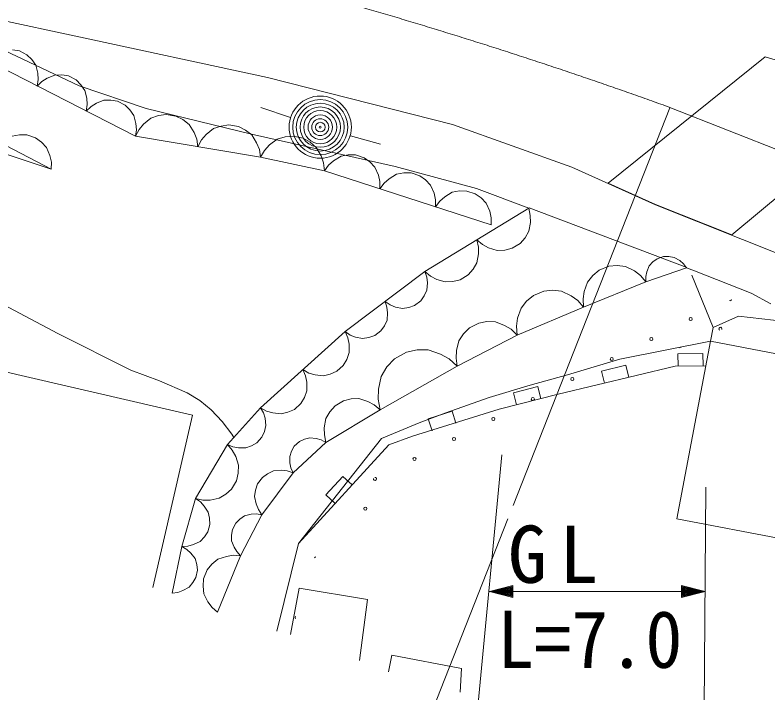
# Model space of a CAD drawing. Units: millimetres, scale not verified. Extents: x 40000 to 680000, y 20000 to 380000.
# Drawn here: x 188580 to 212656, y 271667 to 293339 of the extents above; entities that cross this region are included whole.
import ezdxf
from ezdxf.enums import TextEntityAlignment as Align

# ---------------------------------------------------------------- set-up
doc = ezdxf.new("R2010")
doc.units = ezdxf.units.MM
doc.header["$LTSCALE"] = 1000
doc.linetypes.add('CHAIN', pattern=[18.5, 12, -1.5, 3.5, -1.5])
doc.layers.add('S-BGD', color=7, linetype='Continuous', lineweight=13)
doc.styles.add('ＭＳ ゴシック', font='')
doc.styles.get('ＭＳ ゴシック').set_extended_font_data('MS Gothic')

msp = doc.modelspace()

# ---------------------------------------------------------------- linework, layer by layer
at = {"layer": 'S-BGD'}
for p, q in [((190523, 292665), (186324, 293563)), ((186147, 292681), (192427, 289462)), ((196650, 291342), (190523, 292665)), ((187790, 292423), (190633, 291079)), ((188718, 292195), (188504, 292231)), ((188962, 292071), (188718, 292195)), ((189116, 291917), (188962, 292071)), ((189240, 291734), (189116, 291917)), ((212564, 292003), (207544, 287970)), ((212564, 292003), (216797, 290708)), ((189305, 291483), (189240, 291734)), ((189321, 291282), (189305, 291483)), ((189611, 291326), (189442, 291220)), ((189853, 291421), (189611, 291326)), ((190074, 291426), (189853, 291421)), ((190288, 291391), (190074, 291426)), ((190532, 291266), (190288, 291391)), ((202568, 289842), (196650, 291342)), ((189287, 291071), (189321, 291282)), ((189442, 291220), (189287, 291071)), ((190686, 291112), (190532, 291266)), ((190633, 291079), (192778, 290355)), ((190810, 290930), (190686, 291112)), ((189739, 288407), (185036, 290866)), ((190875, 290679), (190810, 290930)), ((190891, 290477), (190875, 290679)), ((191423, 290616), (191181, 290522)), ((191644, 290622), (191423, 290616)), ((191858, 290586), (191644, 290622)), ((216797, 290708), (211504, 286317)), ((190857, 290267), (190891, 290477)), ((191012, 290415), (190857, 290267)), ((191181, 290522), (191012, 290415)), ((192102, 290461), (191858, 290586)), ((192256, 290308), (192102, 290461)), ((192778, 290355), (196137, 289527)), ((197390, 290069), (196440, 290381)), ((209514, 290371), (204506, 277656)), ((184367, 290209), (189739, 288407)), ((192380, 290125), (192256, 290308)), ((192445, 289874), (192380, 290125)), ((193165, 290126), (192925, 290042)), ((193413, 290161), (193165, 290126)), ((193723, 290110), (193413, 290161)), ((193946, 289995), (193723, 290110)), ((192461, 289673), (192445, 289874)), ((192925, 290042), (192693, 289855)), ((194146, 289839), (193946, 289995)), ((192545, 289679), (192427, 289462)), ((192427, 289462), (192461, 289673)), ((192693, 289855), (192545, 289679)), ((194304, 289586), (194146, 289839)), ((194926, 289708), (194695, 289521)), ((195167, 289792), (194926, 289708)), ((195414, 289828), (195167, 289792)), ((195725, 289776), (195414, 289828)), ((195947, 289662), (195725, 289776)), ((196147, 289505), (195947, 289662)), ((206382, 288474), (202568, 289842)), ((188724, 289509), (188491, 289468)), ((188957, 289506), (188724, 289509)), ((189235, 289413), (188957, 289506)), ((189423, 289275), (189235, 289413)), ((192427, 289462), (196430, 288794)), ((194392, 289371), (194304, 289586)), ((194695, 289521), (194547, 289345)), ((196137, 289527), (200738, 288493)), ((196306, 289252), (196147, 289505)), ((197218, 289443), (196967, 289368)), ((197474, 289469), (197218, 289443)), ((197790, 289402), (197474, 289469)), ((198014, 289275), (197790, 289402)), ((199302, 289483), (200264, 289210)), ((189584, 289101), (189423, 289275)), ((194428, 289128), (194392, 289371)), ((194547, 289345), (194428, 289128)), ((196393, 289037), (196306, 289252)), ((196721, 289186), (196561, 289012)), ((196967, 289368), (196721, 289186)), ((198212, 289105), (198014, 289275)), ((189692, 288846), (189584, 289101)), ((196430, 288794), (196393, 289037)), ((196561, 289012), (196430, 288794)), ((198364, 288838), (198212, 289105)), ((189741, 288635), (189692, 288846)), ((196430, 288794), (198471, 288362)), ((198444, 288613), (198364, 288838)), ((198767, 288684), (198608, 288544)), ((199004, 288824), (198767, 288684)), ((199234, 288867), (199004, 288824)), ((199465, 288866), (199234, 288867)), ((199740, 288777), (199465, 288866)), ((199928, 288642), (199740, 288777)), ((189739, 288407), (189741, 288635)), ((198471, 288362), (198444, 288613)), ((198608, 288544), (198471, 288362)), ((200089, 288472), (199928, 288642)), ((200199, 288221), (200089, 288472)), ((200738, 288493), (203334, 287795)), ((209057, 287272), (206382, 288474)), ((198471, 288362), (203809, 286635)), ((200250, 288013), (200199, 288221)), ((200783, 288248), (200546, 288108)), ((201013, 288291), (200783, 288248)), ((201244, 288290), (201013, 288291)), ((201520, 288201), (201244, 288290)), ((201707, 288067), (201520, 288201)), ((200250, 287786), (200250, 288013)), ((200388, 287968), (200250, 287786)), ((200546, 288108), (200388, 287968)), ((201868, 287897), (201707, 288067)), ((209065, 287286), (207544, 287970)), ((201978, 287645), (201868, 287897)), ((202792, 287715), (202562, 287672)), ((203023, 287714), (202792, 287715)), ((203299, 287625), (203023, 287714)), ((203334, 287795), (205008, 287162)), ((202029, 287437), (201978, 287645)), ((202325, 287532), (202167, 287392)), ((202562, 287672), (202325, 287532)), ((203486, 287491), (203299, 287625)), ((203647, 287321), (203486, 287491)), ((202029, 287210), (202029, 287437)), ((202167, 287392), (202029, 287210)), ((203758, 287069), (203647, 287321)), ((213751, 285406), (209057, 287272)), ((211504, 286317), (209065, 287286)), ((205008, 287162), (201689, 285143)), ((203808, 286861), (203758, 287069)), ((205057, 286931), (205008, 287162)), ((210063, 285270), (205016, 287177)), ((203809, 286635), (203808, 286861)), ((205060, 286711), (205057, 286931)), ((205010, 286430), (205060, 286711)), ((204888, 286220), (205010, 286430)), ((203348, 286153), (203527, 286000)), ((203398, 285922), (203348, 286153)), ((204473, 285882), (204731, 286039)), ((204731, 286039), (204888, 286220)), ((203401, 285702), (203398, 285922)), ((203527, 286000), (203725, 285899)), ((203725, 285899), (203997, 285815)), ((203997, 285815), (204240, 285826)), ((204240, 285826), (204473, 285882)), ((203350, 285421), (203401, 285702)), ((209116, 285547), (208980, 285447)), ((209318, 285616), (209116, 285547)), ((209488, 285619), (209318, 285616)), ((209658, 285589), (209488, 285619)), ((209834, 285489), (209658, 285589)), ((203228, 285210), (203350, 285421)), ((207568, 285307), (207259, 285181)), ((207832, 285328), (207568, 285307)), ((208100, 285298), (207832, 285328)), ((208384, 285158), (208100, 285298)), ((208863, 285320), (208784, 285133)), ((208980, 285447), (208863, 285320)), ((209955, 285388), (209834, 285489)), ((210055, 285255), (209955, 285388)), ((201689, 285143), (199138, 283221)), ((201689, 285143), (201867, 284990)), ((201749, 284958), (201689, 285143)), ((203071, 285029), (203228, 285210)), ((207259, 285181), (207055, 285011)), ((208583, 285012), (208384, 285158)), ((208751, 284813), (210055, 285255)), ((208784, 285133), (208753, 284981)), ((210055, 285255), (210312, 285158)), ((210312, 285158), (212120, 284444)), ((201769, 284779), (201749, 284958)), ((201867, 284990), (202065, 284889)), ((202065, 284889), (202338, 284805)), ((202338, 284805), (202581, 284817)), ((202581, 284817), (202814, 284873)), ((202814, 284873), (203071, 285029)), ((207055, 285011), (206884, 284802)), ((208751, 284813), (208583, 285012)), ((208753, 284981), (208751, 284813)), ((210900, 283350), (210219, 285019)), ((201750, 284545), (201769, 284779)), ((206758, 284000), (208751, 284813)), ((206884, 284802), (206779, 284503)), ((187648, 284378), (189949, 283157)), ((201554, 284201), (201668, 284362)), ((201668, 284362), (201750, 284545)), ((205156, 284378), (204940, 284194)), ((205486, 284516), (205156, 284378)), ((205769, 284541), (205486, 284516)), ((206056, 284512), (205769, 284541)), ((206361, 284365), (206056, 284512)), ((206576, 284211), (206361, 284365)), ((206779, 284503), (206744, 284262)), ((212120, 284444), (212748, 284112)), ((200413, 284182), (200572, 284071)), ((200473, 283997), (200413, 284182)), ((201356, 284052), (201554, 284201)), ((204940, 284194), (204760, 283968)), ((206758, 284000), (206576, 284211)), ((206744, 284262), (206758, 284000)), ((200493, 283817), (200473, 283997)), ((200572, 284071), (200742, 284005)), ((200742, 284005), (200972, 283958)), ((200972, 283958), (201170, 283987)), ((201170, 283987), (201356, 284052)), ((204633, 283109), (206758, 284000)), ((204760, 283968), (204651, 283647)), ((200475, 283583), (200493, 283817)), ((204651, 283647), (204616, 283389)), ((211710, 283708), (210900, 283350)), ((213655, 283491), (211710, 283708)), ((200278, 283240), (200392, 283401)), ((200392, 283401), (200475, 283583)), ((203406, 283492), (203109, 283338)), ((203668, 283537), (203406, 283492)), ((203939, 283532), (203668, 283537)), ((204235, 283419), (203939, 283532)), ((204447, 283292), (204235, 283419)), ((204616, 283389), (204633, 283109)), ((189949, 283157), (192283, 281987)), ((199138, 283221), (196429, 280787)), ((199138, 283221), (199296, 283110)), ((199223, 283016), (199138, 283221)), ((200080, 283091), (200278, 283240)), ((202921, 283149), (202771, 282924)), ((203109, 283338), (202921, 283149)), ((204633, 283109), (204447, 283292)), ((210900, 283350), (210820, 282918)), ((199264, 282814), (199223, 283016)), ((199296, 283110), (199466, 283043)), ((199466, 283043), (199696, 282997)), ((199696, 282997), (199894, 283026)), ((199894, 283026), (200080, 283091)), ((202771, 282924), (202694, 282617)), ((202719, 282113), (204633, 283109)), ((210820, 282918), (207916, 282340)), ((209743, 277238), (210820, 282918)), ((216292, 281865), (210820, 282918)), ((199266, 282547), (199264, 282814)), ((199190, 282331), (199266, 282547)), ((201093, 282561), (200711, 282345)), ((201435, 282632), (201093, 282561)), ((201790, 282637), (201435, 282632)), ((202183, 282501), (201790, 282637)), ((202466, 282344), (202183, 282501)), ((202694, 282617), (202681, 282373)), ((210575, 282521), (209775, 282511)), ((209775, 282511), (209780, 282111)), ((210580, 282121), (210575, 282521)), ((186421, 282362), (194258, 280547)), ((199076, 282138), (199190, 282331)), ((200711, 282345), (200473, 282090)), ((202719, 282113), (202466, 282344)), ((202681, 282373), (202719, 282113)), ((207916, 282340), (206243, 281838)), ((192283, 281987), (193200, 281650)), ((197783, 282004), (197974, 281894)), ((197869, 281800), (197783, 282004)), ((198662, 281857), (198867, 281949)), ((198867, 281949), (199076, 282138)), ((200253, 280723), (202719, 282113)), ((200473, 282090), (200286, 281789)), ((205947, 281217), (209691, 282109)), ((208115, 282145), (207337, 281959)), ((207337, 281959), (207430, 281570)), ((208208, 281756), (208115, 282145)), ((209691, 282109), (210669, 282123)), ((197910, 281598), (197869, 281800)), ((197974, 281894), (198174, 281835)), ((198174, 281835), (198440, 281804)), ((198440, 281804), (198662, 281857)), ((200286, 281789), (200198, 281382)), ((206243, 281838), (205057, 281508)), ((193200, 281650), (194079, 281262)), ((197912, 281330), (197910, 281598)), ((205057, 281508), (203745, 281108)), ((205294, 281462), (204519, 281264)), ((205393, 281075), (205294, 281462)), ((194079, 281262), (194484, 281017)), ((197836, 281115), (197912, 281330)), ((200198, 281382), (200192, 281062)), ((204064, 280735), (205947, 281217)), ((204519, 281264), (204618, 280877)), ((194484, 281017), (194855, 280721)), ((197722, 280921), (197836, 281115)), ((199081, 281007), (198813, 280844)), ((199324, 281065), (199081, 281007)), ((199577, 281077), (199324, 281065)), ((199861, 280988), (199577, 281077)), ((200068, 280883), (199861, 280988)), ((200192, 281062), (200253, 280723)), ((203745, 281108), (202361, 280624)), ((194855, 280721), (195204, 280348)), ((196429, 280787), (195369, 279610)), ((196429, 280787), (196620, 280677)), ((196522, 280618), (196429, 280787)), ((197308, 280640), (197512, 280733)), ((197512, 280733), (197722, 280921)), ((198522, 279674), (200253, 280723)), ((198813, 280844), (198649, 280656)), ((200253, 280723), (200068, 280883)), ((201285, 279872), (204064, 280735)), ((194258, 280547), (192991, 275037)), ((196576, 280447), (196522, 280618)), ((196620, 280677), (196820, 280618)), ((196820, 280618), (197086, 280588)), ((197086, 280588), (197308, 280640)), ((198649, 280656), (198521, 280437)), ((202361, 280624), (201507, 280306)), ((202556, 280671), (201794, 280426)), ((202678, 280290), (202556, 280671)), ((195204, 280348), (195508, 279935)), ((196602, 280216), (196576, 280447)), ((198521, 280437), (198468, 280144)), ((201507, 280306), (200302, 279804)), ((201794, 280426), (201916, 280045)), ((196476, 279845), (196556, 280023)), ((196556, 280023), (196602, 280216)), ((198468, 280144), (198471, 279915)), ((195508, 279935), (195541, 279886)), ((195541, 279886), (195574, 279838)), ((196312, 279662), (196476, 279845)), ((197645, 276447), (200302, 279804)), ((197831, 279779), (197671, 279705)), ((198004, 279823), (197831, 279779)), ((198213, 279802), (198004, 279823)), ((198371, 279758), (198213, 279802)), ((198522, 279674), (198371, 279758)), ((198471, 279915), (198522, 279674)), ((200531, 279600), (201285, 279872)), ((195369, 279610), (194349, 277883)), ((195369, 279610), (195544, 279532)), ((195527, 279424), (195369, 279610)), ((195544, 279532), (195723, 279500)), ((195956, 279498), (196143, 279564)), ((196143, 279564), (196312, 279662)), ((197508, 279554), (197422, 279401)), ((197473, 278704), (198522, 279674)), ((197671, 279705), (197508, 279554)), ((197645, 276447), (200531, 279600)), ((195637, 279225), (195527, 279424)), ((195723, 279500), (195956, 279498)), ((197422, 279401), (197364, 279231)), ((204145, 279277), (203360, 270985)), ((195727, 278944), (195637, 279225)), ((197364, 279231), (197369, 279021)), ((195719, 278693), (195727, 278944)), ((197369, 279021), (197403, 278863)), ((197403, 278863), (197473, 278704)), ((195663, 278452), (195719, 278693)), ((196490, 278557), (196335, 278350)), ((196476, 277366), (197473, 278704)), ((196657, 278677), (196490, 278557)), ((196847, 278764), (196657, 278677)), ((197091, 278785), (196847, 278764)), ((197282, 278768), (197091, 278785)), ((197473, 278704), (197282, 278768)), ((199063, 278589), (198523, 277999)), ((199358, 278319), (199063, 278589)), ((195505, 278184), (195663, 278452)), ((196335, 278350), (196268, 278155)), ((195321, 278020), (195505, 278184)), ((196268, 278155), (196239, 277948)), ((210621, 271182), (210670, 278247)), ((194349, 277883), (193917, 276353)), ((194349, 277883), (194586, 277831)), ((194507, 277772), (194349, 277883)), ((194586, 277831), (194815, 277835)), ((194815, 277835), (195105, 277891)), ((195105, 277891), (195321, 278020)), ((196239, 277948), (196289, 277708)), ((198523, 277999), (198818, 277728)), ((194632, 277642), (194507, 277772)), ((194758, 277445), (194632, 277642)), ((196289, 277708), (196362, 277534)), ((194802, 277251), (194758, 277445)), ((195794, 276055), (196476, 277366)), ((196131, 277383), (195920, 277330)), ((196300, 277395), (196131, 277383)), ((196476, 277366), (196300, 277395)), ((196362, 277534), (196476, 277366)), ((194809, 277055), (194802, 277251)), ((195766, 277227), (195637, 277099)), ((195920, 277330), (195766, 277227)), ((204341, 277237), (196895, 258330)), ((215215, 276185), (209743, 277238)), ((194742, 276818), (194809, 277055)), ((195531, 276895), (195500, 276716)), ((195637, 277099), (195531, 276895)), ((194495, 276512), (194634, 276654)), ((194634, 276654), (194742, 276818)), ((195500, 276716), (195504, 276530)), ((194109, 276360), (194284, 276410)), ((194284, 276410), (194495, 276512)), ((195504, 276530), (195582, 276328)), ((196948, 273642), (197645, 276447)), ((193917, 276353), (193603, 274861)), ((193917, 276353), (194109, 276360)), ((194076, 276257), (193917, 276353)), ((194203, 276140), (194076, 276257)), ((195582, 276328), (195670, 276186)), ((195670, 276186), (195794, 276055)), ((194336, 275960), (194203, 276140)), ((194391, 275778), (194336, 275960)), ((195067, 275939), (194878, 275784)), ((195059, 274245), (195794, 276055)), ((195338, 276034), (195067, 275939)), ((195558, 276071), (195338, 276034)), ((195794, 276055), (195558, 276071)), ((194410, 275591), (194391, 275778)), ((194878, 275784), (194723, 275599)), ((194362, 275359), (194410, 275591)), ((194723, 275599), (194610, 275318)), ((194145, 275051), (194269, 275196)), ((194269, 275196), (194362, 275359)), ((194610, 275318), (194591, 275078)), ((193950, 274940), (194145, 275051)), ((194591, 275078), (194619, 274835)), ((197666, 275016), (197391, 273533)), ((199848, 274656), (197666, 275016)), ((204503, 275098), (203753, 274910)), ((203829, 274910), (204484, 275070)), ((203906, 274910), (204456, 275042)), ((203981, 274910), (204428, 275014)), ((204058, 274910), (204399, 274985)), ((204133, 274910), (204371, 274957)), ((204371, 274957), (204371, 274864)), ((204399, 274985), (204399, 274835)), ((204428, 275014), (204428, 274807)), ((204456, 275042), (204456, 274779)), ((204484, 275070), (204484, 274751)), ((204503, 274723), (204503, 275098)), ((210647, 274910), (209897, 275098)), ((209897, 275098), (209897, 274723)), ((209916, 274751), (209916, 275070)), ((209916, 275070), (210569, 274910)), ((209944, 274779), (209944, 275042)), ((209944, 275042), (210494, 274910)), ((209972, 274807), (209972, 275014)), ((209972, 275014), (210419, 274910)), ((210000, 274835), (210000, 274985)), ((210000, 274985), (210342, 274910)), ((210029, 274864), (210029, 274957)), ((210029, 274957), (210267, 274910)), ((193603, 274861), (193786, 274881)), ((193786, 274881), (193950, 274940)), ((194619, 274835), (194746, 274578)), ((203732, 274910), (210647, 274910)), ((203753, 274910), (204503, 274723)), ((204484, 274751), (203831, 274910)), ((204456, 274779), (203906, 274910)), ((204428, 274807), (203981, 274910)), ((204399, 274835), (204058, 274910)), ((204371, 274864), (204133, 274910)), ((204210, 274910), (204343, 274929)), ((204343, 274910), (204210, 274910)), ((204343, 274892), (204210, 274910)), ((204343, 274929), (204343, 274892)), ((209897, 274723), (210647, 274910)), ((210570, 274910), (209916, 274751)), ((210494, 274910), (209944, 274779)), ((210419, 274910), (209972, 274807)), ((210342, 274910), (210000, 274835)), ((210267, 274910), (210029, 274864)), ((210057, 274892), (210057, 274929)), ((210057, 274929), (210190, 274910)), ((210057, 274910), (210190, 274910)), ((210190, 274910), (210057, 274892)), ((194746, 274578), (194881, 274402)), ((199594, 272707), (199848, 274656)), ((194881, 274402), (195059, 274245)), ((200526, 272347), (200632, 272876)), ((200632, 272876), (202856, 272452)), ((202856, 272452), (202814, 271690))]:
    msp.add_line(p, q, dxfattribs=at)
at = {"layer": 'S-BGD', "linetype": 'CHAIN'}
msp.add_line((209522, 290386), (238598, 278938), dxfattribs=at)
at = {"layer": 'S-BGD'}
for centre, radius in [((198340, 289756), 995), ((198340, 289756), 880), ((198340, 289756), 765), ((198340, 289756), 645), ((198340, 289756), 530), ((198340, 289756), 390), ((198340, 289756), 270), ((198340, 289756), 155), ((198340, 289756), 30), ((210186, 283619), 49.8), ((208924, 282980), 49.8), ((207662, 282341), 49.8), ((206401, 281703), 49.8), ((205139, 281064), 49.8), ((203877, 280426), 49.8), ((202615, 279787), 49.8), ((201353, 279149), 49.8), ((199780, 277560), 49.8)]:
    msp.add_circle(centre, radius, dxfattribs=at)
at = {"layer": 'S-BGD', "linetype": 'CHAIN'}
msp.add_arc((155171, 139900), 160000, 70.142, 84.28802, dxfattribs=at)
at = {"layer": 'S-BGD'}
for centre, start, end in [((211448, 284257), 238.2186, 344.0005), ((211136, 283307), 338.6855, 248.7606), ((209874, 282668), 80.6961, 146.75), ((200091, 278510), 171.2545, 102.0943), ((198206, 275971), 102.6471, 159.9973), ((197583, 274071), 124.4774, 218.4428)]:
    msp.add_arc(centre, 49.8, start, end, dxfattribs=at)

# ---------------------------------------------------------------- texts
at = {"layer": 'S-BGD', "style": 'ＭＳ ゴシック', "width": 0.95}
msp.add_text('L=7.0', height=1833, dxfattribs=at).set_placement((203998, 271918), align=Align.BOTTOM_LEFT)
at = {"layer": 'S-BGD', "insert": (204341, 275156), "char_height": 1833, "attachment_point": 7, "style": 'ＭＳ ゴシック'}
msp.add_mtext('\\T1.32;GL', dxfattribs=at)

doc.saveas('drawing.dxf')
